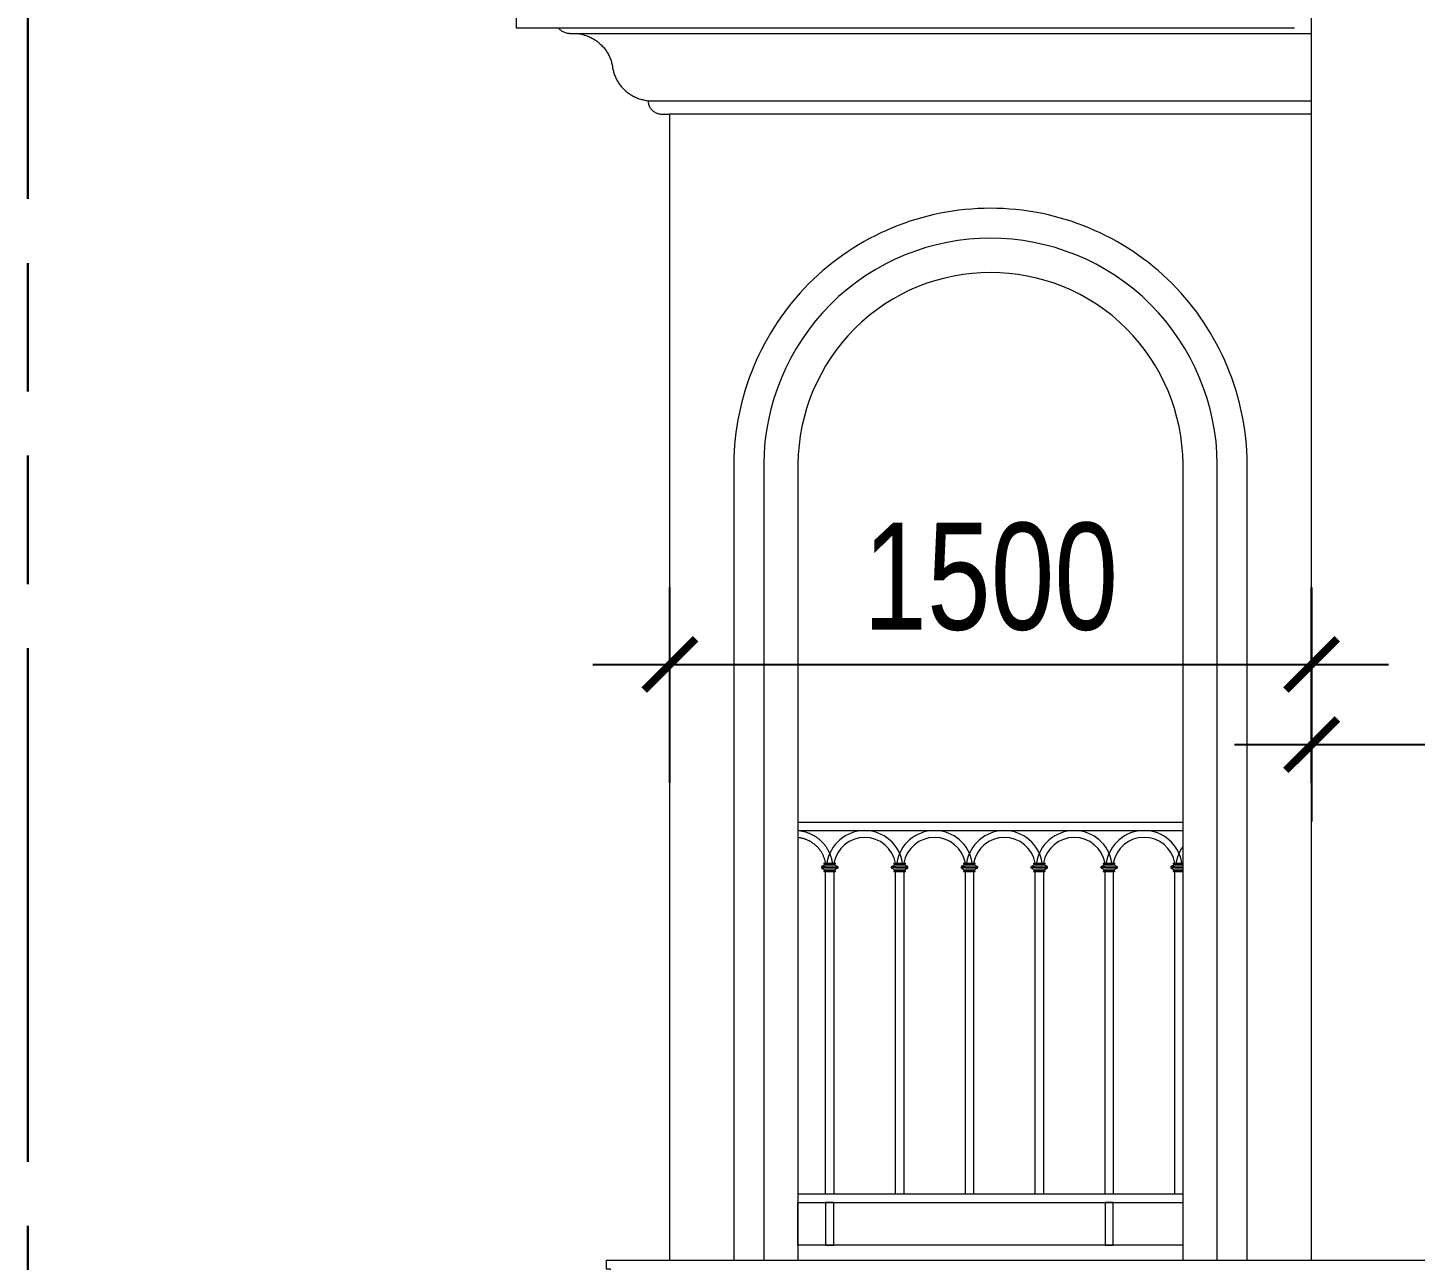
# Model space of a CAD drawing. Header units: millimetres. Extents: x -78046 to 260989, y -99288 to 158505.
# Drawn here: x 235063 to 238305, y 140546 to 143426 of the extents above; entities that cross this region are included whole.
import ezdxf
from ezdxf.xclip import XClip

# ---------------------------------------------------------------- set-up
doc = ezdxf.new("R2010")
doc.units = ezdxf.units.MM
doc.header["$LTSCALE"] = 100
doc.header["$XCLIPFRAME"] = 0
doc.header["$PDMODE"] = 98
doc.linetypes.add('ACAD_ISO09W100', pattern=[45, 24, -3, 6, -3, 6, -3])
doc.layers.get('Defpoints').update_dxf_attribs({"lineweight": 13})
for name, color, linetype, lineweight in [('-HATCH', 8, 'Continuous', 5), ('-LINE1', 7, 'Continuous', 18), ('ranh gioi lo dat', 240, 'ACAD_ISO09W100', 30)]:
    doc.layers.add(name, color=color, linetype=linetype, lineweight=lineweight)
doc.styles.add('AVANH', font='VHAVAN_2.TTF', dxfattribs={"width": 0.8})
doc.dimstyles.new('C_100A3', dxfattribs={"dimscale": 100, "dimtxt": 2.5, "dimasz": 1.2, "dimexe": 1.8, "dimexo": 0, "dimgap": 0.75, "dimtad": 1, "dimdec": 0, "dimzin": 0, "dimdsep": 46, "dimtxsty": 'AVANH', "dimblk": 'ARCHTICK', "dimcen": 0, "dimdle": 1.8, "dimclrd": 256, "dimclre": 256, "dimclrt": 7, "dimadec": 0, "dimazin": 0, "dimtfac": 0.0001, "dimtdec": 0, "dimtix": 1, "dimtmove": 2, "dimatfit": 3, "dimldrblk": 'ARCHTICK', "dimfxl": 1.8, "dimtolj": 1, "dimtzin": 0, "dimarcsym": 0})

# ---------------------------------------------------------------- blocks, each defined once
blk = doc.blocks.new('lancan')
for p, q in [((-1.1, 988.8), (6547.2, 988.8)), ((-1.1, 968.8), (6547.2, 968.8)), ((651.2, 889), (643, 884)), ((643, 884), (643, 882)), ((652.8, 884), (643, 884)), ((643, 882), (651.2, 876.9)), ((652.8, 882), (643, 882)), ((648.8, 893), (648.8, 891)), ((648.8, 893), (652.8, 893)), ((648.8, 891), (651.2, 891)), ((651.2, 891), (651.2, 889)), ((651.2, 891), (652.8, 891)), ((651.2, 889), (673.6, 889)), ((651.2, 876.9), (651.2, 874.9)), ((651.2, 876.9), (673.6, 876.9)), ((652.8, 893), (672, 893)), ((672, 891), (652.8, 891)), ((652.8, 882), (652.8, 884)), ((652.8, 884), (672, 884)), ((652.8, 882), (672, 882)), ((672, 893), (676, 893)), ((672, 891), (673.6, 891)), ((672, 884), (672, 882)), ((672, 884), (681.8, 884)), ((672, 882), (681.8, 882)), ((673.6, 889), (673.6, 891)), ((673.6, 891), (676, 891)), ((681.8, 884), (673.6, 889)), ((673.6, 876.9), (681.8, 882)), ((673.6, 874.9), (673.6, 876.9)), ((676, 891), (676, 893)), ((681.8, 882), (681.8, 884)), ((814.4, 889), (806.2, 884)), ((806.2, 884), (806.2, 882)), ((816, 884), (806.2, 884)), ((806.2, 882), (814.4, 876.9)), ((816, 882), (806.2, 882)), ((812, 893), (812, 891)), ((812, 893), (816, 893)), ((812, 891), (814.4, 891)), ((814.4, 891), (814.4, 889)), ((814.4, 891), (816, 891)), ((814.4, 889), (836.8, 889)), ((814.4, 876.9), (814.4, 874.9)), ((814.4, 876.9), (836.8, 876.9)), ((816, 893), (835.2, 893)), ((835.2, 891), (816, 891)), ((816, 882), (816, 884)), ((816, 884), (835.2, 884)), ((816, 882), (835.2, 882)), ((835.2, 893), (839.2, 893)), ((835.2, 891), (836.8, 891)), ((835.2, 884), (835.2, 882)), ((835.2, 884), (845, 884)), ((835.2, 882), (845, 882)), ((836.8, 889), (836.8, 891)), ((836.8, 891), (839.2, 891)), ((845, 884), (836.8, 889)), ((836.8, 876.9), (845, 882)), ((836.8, 874.9), (836.8, 876.9)), ((839.2, 891), (839.2, 893)), ((845, 882), (845, 884)), ((977.6, 889), (969.4, 884)), ((969.4, 884), (969.4, 882)), ((979.2, 884), (969.4, 884)), ((969.4, 882), (977.6, 876.9)), ((979.2, 882), (969.4, 882)), ((975.2, 893), (975.2, 891)), ((975.2, 893), (979.2, 893)), ((975.2, 891), (977.6, 891)), ((977.6, 891), (977.6, 889)), ((977.6, 891), (979.2, 891)), ((977.6, 889), (1000, 889)), ((977.6, 876.9), (977.6, 874.9)), ((977.6, 876.9), (1000, 876.9)), ((979.2, 893), (998.4, 893)), ((998.4, 891), (979.2, 891)), ((979.2, 882), (979.2, 884)), ((979.2, 884), (998.4, 884)), ((979.2, 882), (998.4, 882)), ((998.4, 893), (1002.4, 893)), ((998.4, 891), (1000, 891)), ((998.4, 884), (998.4, 882)), ((998.4, 884), (1008.2, 884)), ((998.4, 882), (1008.2, 882)), ((1000, 889), (1000, 891)), ((1000, 891), (1002.4, 891)), ((1008.2, 884), (1000, 889)), ((1000, 876.9), (1008.2, 882)), ((1000, 874.9), (1000, 876.9)), ((1002.4, 891), (1002.4, 893)), ((1008.2, 882), (1008.2, 884)), ((1140.8, 889), (1132.6, 884)), ((1132.6, 884), (1132.6, 882)), ((1142.4, 884), (1132.6, 884)), ((1132.6, 882), (1140.8, 876.9)), ((1142.4, 882), (1132.6, 882)), ((1138.4, 893), (1138.4, 891)), ((1138.4, 893), (1142.4, 893)), ((1138.4, 891), (1140.8, 891)), ((1140.8, 891), (1140.8, 889)), ((1140.8, 891), (1142.4, 891)), ((1140.8, 889), (1163.2, 889)), ((1140.8, 876.9), (1140.8, 874.9)), ((1140.8, 876.9), (1163.2, 876.9)), ((1142.4, 893), (1161.6, 893)), ((1161.6, 891), (1142.4, 891)), ((1142.4, 882), (1142.4, 884)), ((1142.4, 884), (1161.6, 884)), ((1142.4, 882), (1161.6, 882)), ((1161.6, 893), (1165.6, 893)), ((1161.6, 891), (1163.2, 891)), ((1161.6, 884), (1161.6, 882)), ((1161.6, 884), (1171.4, 884)), ((1161.6, 882), (1171.4, 882)), ((1163.2, 889), (1163.2, 891)), ((1163.2, 891), (1165.6, 891)), ((1171.4, 884), (1163.2, 889)), ((1163.2, 876.9), (1171.4, 882)), ((1163.2, 874.9), (1163.2, 876.9)), ((1165.6, 891), (1165.6, 893)), ((1171.4, 882), (1171.4, 884)), ((1304, 889), (1295.8, 884)), ((1295.8, 884), (1295.8, 882)), ((1305.6, 884), (1295.8, 884)), ((1295.8, 882), (1304, 876.9)), ((1305.6, 882), (1295.8, 882)), ((1301.6, 893), (1301.6, 891)), ((1301.6, 893), (1305.6, 893)), ((1301.6, 891), (1304, 891)), ((1304, 891), (1304, 889)), ((1304, 891), (1305.6, 891)), ((1304, 889), (1326.4, 889)), ((1304, 876.9), (1304, 874.9)), ((1304, 876.9), (1326.4, 876.9)), ((1305.6, 893), (1324.8, 893)), ((1324.8, 891), (1305.6, 891)), ((1305.6, 882), (1305.6, 884)), ((1305.6, 884), (1324.8, 884)), ((1305.6, 882), (1324.8, 882)), ((1324.8, 893), (1328.8, 893)), ((1324.8, 891), (1326.4, 891)), ((1324.8, 884), (1324.8, 882)), ((1324.8, 884), (1334.6, 884)), ((1324.8, 882), (1334.6, 882)), ((1326.4, 889), (1326.4, 891)), ((1326.4, 891), (1328.8, 891)), ((1334.6, 884), (1326.4, 889)), ((1326.4, 876.9), (1334.6, 882)), ((1326.4, 874.9), (1326.4, 876.9)), ((1328.8, 891), (1328.8, 893)), ((1334.6, 882), (1334.6, 884)), ((1467.2, 889), (1459, 884)), ((1459, 884), (1459, 882)), ((1468.8, 884), (1459, 884)), ((1459, 882), (1467.2, 876.9)), ((1468.8, 882), (1459, 882)), ((1464.8, 893), (1464.8, 891)), ((1464.8, 893), (1468.8, 893)), ((1464.8, 891), (1467.2, 891)), ((1467.2, 891), (1467.2, 889)), ((1467.2, 891), (1468.8, 891)), ((1467.2, 889), (1489.6, 889)), ((1467.2, 876.9), (1467.2, 874.9)), ((1467.2, 876.9), (1489.6, 876.9)), ((1468.8, 893), (1488, 893)), ((1488, 891), (1468.8, 891)), ((1468.8, 882), (1468.8, 884)), ((1468.8, 884), (1488, 884)), ((1468.8, 882), (1488, 882)), ((1488, 893), (1492, 893)), ((1488, 891), (1489.6, 891)), ((1488, 884), (1488, 882)), ((1488, 884), (1497.8, 884)), ((1488, 882), (1497.8, 882)), ((648.8, 874.9), (648.8, 872.9)), ((648.8, 874.9), (651.2, 874.9)), ((648.8, 872.9), (652.8, 872.9)), ((651.2, 874.9), (652.8, 874.9)), ((672, 874.9), (652.8, 874.9)), ((652.8, 120), (652.8, 872.9)), ((652.8, 872.9), (672, 872.9)), ((672, 874.9), (673.6, 874.9)), ((672, 872.9), (672, 120)), ((672, 872.9), (676, 872.9)), ((673.6, 874.9), (676, 874.9)), ((676, 872.9), (676, 874.9)), ((812, 874.9), (812, 872.9)), ((812, 874.9), (814.4, 874.9)), ((812, 872.9), (816, 872.9)), ((814.4, 874.9), (816, 874.9)), ((835.2, 874.9), (816, 874.9)), ((816, 120), (816, 872.9)), ((816, 872.9), (835.2, 872.9)), ((835.2, 874.9), (836.8, 874.9)), ((835.2, 872.9), (835.2, 120)), ((835.2, 872.9), (839.2, 872.9)), ((836.8, 874.9), (839.2, 874.9)), ((839.2, 872.9), (839.2, 874.9)), ((975.2, 874.9), (975.2, 872.9)), ((975.2, 874.9), (977.6, 874.9)), ((975.2, 872.9), (979.2, 872.9)), ((977.6, 874.9), (979.2, 874.9)), ((998.4, 874.9), (979.2, 874.9)), ((979.2, 120), (979.2, 872.9)), ((979.2, 872.9), (998.4, 872.9)), ((998.4, 874.9), (1000, 874.9)), ((998.4, 872.9), (998.4, 120)), ((998.4, 872.9), (1002.4, 872.9)), ((1000, 874.9), (1002.4, 874.9)), ((1002.4, 872.9), (1002.4, 874.9)), ((1138.4, 874.9), (1138.4, 872.9)), ((1138.4, 874.9), (1140.8, 874.9)), ((1138.4, 872.9), (1142.4, 872.9)), ((1140.8, 874.9), (1142.4, 874.9)), ((1161.6, 874.9), (1142.4, 874.9)), ((1142.4, 120), (1142.4, 872.9)), ((1142.4, 872.9), (1161.6, 872.9)), ((1161.6, 874.9), (1163.2, 874.9)), ((1161.6, 872.9), (1161.6, 120)), ((1161.6, 872.9), (1165.6, 872.9)), ((1163.2, 874.9), (1165.6, 874.9)), ((1165.6, 872.9), (1165.6, 874.9)), ((1301.6, 874.9), (1301.6, 872.9)), ((1301.6, 874.9), (1304, 874.9)), ((1301.6, 872.9), (1305.6, 872.9)), ((1304, 874.9), (1305.6, 874.9)), ((1324.8, 874.9), (1305.6, 874.9)), ((1305.6, 120), (1305.6, 872.9)), ((1305.6, 872.9), (1324.8, 872.9)), ((1324.8, 874.9), (1326.4, 874.9)), ((1324.8, 872.9), (1324.8, 120)), ((1324.8, 872.9), (1328.8, 872.9)), ((1326.4, 874.9), (1328.8, 874.9)), ((1328.8, 872.9), (1328.8, 874.9)), ((1464.8, 874.9), (1464.8, 872.9)), ((1464.8, 874.9), (1467.2, 874.9)), ((1464.8, 872.9), (1468.8, 872.9)), ((1467.2, 874.9), (1468.8, 874.9)), ((1488, 874.9), (1468.8, 874.9)), ((1468.8, 120), (1468.8, 872.9)), ((1468.8, 872.9), (1488, 872.9)), ((1488, 874.9), (1489.6, 874.9)), ((1488, 872.9), (1488, 120)), ((1488, 872.9), (1492, 872.9)), ((-1.1, 120), (6547.2, 120)), ((-1.1, 100), (6547.2, 100))]:
    blk.add_line(p, q)
for points in [[(672, 100), (652.8, 100), (652.8, 0), (672, 0)], [(1324.8, 100), (1305.6, 100), (1305.6, 0), (1324.8, 0)]]:
    blk.add_lwpolyline(points, close=True)
for centre, radius, start, end in [((580.8, 879.7), 89.2, 8.5304, 171.4696), ((580.8, 879.7), 73.2, 10.4137, 169.5863), ((744, 879.7), 89.2, 8.5304, 171.4696), ((744, 879.7), 73.2, 10.4137, 169.5863), ((907.2, 879.7), 89.2, 8.5304, 171.4696), ((907.2, 879.7), 73.2, 10.4137, 169.5863), ((1070.4, 879.7), 89.2, 8.5304, 171.4696), ((1070.4, 879.7), 73.2, 10.4137, 169.5863), ((1233.6, 879.7), 89.2, 8.5304, 171.4696), ((1233.6, 879.7), 73.2, 10.4137, 169.5863), ((1396.8, 879.8), 89.2, 8.5304, 171.4696), ((1396.8, 879.8), 73.2, 10.4137, 169.5863), ((1560, 879.8), 89.2, 8.5304, 171.4696), ((1560, 879.8), 73.2, 10.4137, 169.5863)]:
    blk.add_arc(centre, radius, start, end)
blk = doc.blocks.new('_ARCHTICK')
at = {"const_width": 0.15}
blk.add_lwpolyline([(-0.5, -0.5), (0.5, 0.5)], dxfattribs=at)
blk = doc.blocks.new('*D322')
at = {"layer": 'Defpoints', "lineweight": -2, "transparency": 16777216}
for p, q in [((238063.2, 142118.5), (238063.2, 141571.1)), ((241663.3, 142096.9), (241663.3, 141571.1)), ((237883.2, 141751.1), (241843.3, 141751.1))]:
    blk.add_line(p, q, dxfattribs=at)
at = {"layer": 'Defpoints', "color": 0, "transparency": 16777216}
for p in [(238063.2, 142118.5), (241663.3, 142096.9), (241663.3, 141751.1)]:
    blk.add_point(p, dxfattribs=at)
at = {"layer": 'Defpoints', "lineweight": -2, "transparency": 16777216, "xscale": 120, "yscale": 120, "zscale": 120, "rotation": 180}
blk.add_blockref('_ARCHTICK', (238063.2, 141751.1), dxfattribs=at)
at = {"layer": 'Defpoints', "lineweight": -2, "transparency": 16777216, "xscale": 120, "yscale": 120, "zscale": 120}
blk.add_blockref('_ARCHTICK', (241663.3, 141751.1), dxfattribs=at)
at = {"layer": 'Defpoints', "color": 7, "transparency": 16777216, "insert": (239863.3, 141955.4), "char_height": 250, "attachment_point": 5, "style": 'AVANH'}
blk.add_mtext('\\A1;3600', dxfattribs=at)
blk = doc.blocks.new('*D336')
at = {"layer": 'Defpoints', "lineweight": -2, "transparency": 16777216}
for p, q in [((236563.6, 141661.6), (236563.6, 142118.5)), ((238063.2, 141661.6), (238063.2, 142118.5)), ((236383.6, 141938.5), (238243.2, 141938.5))]:
    blk.add_line(p, q, dxfattribs=at)
at = {"layer": 'Defpoints', "color": 0, "transparency": 16777216}
for p in [(238063.2, 141938.5), (236563.6, 141661.6), (238063.2, 141661.6)]:
    blk.add_point(p, dxfattribs=at)
at = {"layer": 'Defpoints', "lineweight": -2, "transparency": 16777216, "xscale": 120, "yscale": 120, "zscale": 120, "rotation": 180}
blk.add_blockref('_ARCHTICK', (236563.6, 141938.5), dxfattribs=at)
at = {"layer": 'Defpoints', "lineweight": -2, "transparency": 16777216, "xscale": 120, "yscale": 120, "zscale": 120}
blk.add_blockref('_ARCHTICK', (238063.2, 141938.5), dxfattribs=at)
at = {"layer": 'Defpoints', "color": 7, "transparency": 16777216, "insert": (237313.4, 142142.8), "char_height": 250, "attachment_point": 5, "style": 'AVANH'}
blk.add_mtext('\\A1;1500', dxfattribs=at)

msp = doc.modelspace()

# ---------------------------------------------------------------- linework, layer by layer
at = {"layer": '-HATCH'}
for p, q in [((236303, 143426.2), (236562.6, 143426.2)), ((236346.6, 143413.2), (236562.6, 143413.2)), ((236562.6, 143426.2), (238022.9, 143426.2)), ((236562.6, 143413.2), (238063.2, 143413.2)), ((236512.8, 143255.7), (236562.6, 143255.7)), ((236562.6, 143255.7), (238063.2, 143255.7)), ((236862.9, 140581.3), (236862.9, 140681.3))]:
    msp.add_line(p, q, dxfattribs=at)
msp.add_lwpolyline([(237842.9, 140546.5), (237842.9, 142407.1, 0.195062), (237687.7, 142779.1, 0.414039), (236938.2, 142779.1, 0.195064), (236782.9, 142407.1), (236782.9, 140546.5)], format="xyb", dxfattribs=at)
at = {"layer": '-LINE1', "color": 0, "lineweight": 20}
for p, q in [((238063.2, 140546.1), (238063.2, 146946.3)), ((236204.3, 143476.2), (236204.3, 143426.2)), ((236204.3, 143426.2), (236303, 143426.2)), ((236303, 143426.2), (236303.6, 143425.5)), ((236304.9, 143423.9), (236303.6, 143425.5)), ((236304.9, 143423.9), (236306.4, 143422.4)), ((236306.4, 143422.4), (236308, 143421)), ((236308, 143421), (236309.7, 143419.7)), ((236309.7, 143419.7), (236311.5, 143418.5)), ((236311.5, 143418.5), (236313.3, 143417.4)), ((236313.3, 143417.4), (236315.2, 143416.5)), ((236315.2, 143416.5), (236317.2, 143415.6)), ((236317.2, 143415.6), (236319.2, 143414.9)), ((236319.2, 143414.9), (236321.3, 143414.3)), ((236321.3, 143414.3), (236323.4, 143413.8)), ((236323.4, 143413.8), (236325.6, 143413.5)), ((236325.6, 143413.5), (236327.8, 143413.3)), ((236327.8, 143413.3), (236329.9, 143413.2)), ((236329.9, 143413.2), (236346.6, 143413.2)), ((236346.6, 143413.2), (236349.2, 143412.9)), ((236349.2, 143412.9), (236351.8, 143412.4)), ((236351.8, 143412.4), (236354.3, 143411.9)), ((236354.3, 143411.9), (236356.9, 143411.4)), ((236356.9, 143411.4), (236359.4, 143410.7)), ((236359.4, 143410.7), (236362, 143410.1)), ((236362, 143410.1), (236364.5, 143409.3)), ((236364.5, 143409.3), (236367, 143408.5)), ((236367, 143408.5), (236369.4, 143407.6)), ((236369.4, 143407.6), (236371.9, 143406.6)), ((236371.9, 143406.6), (236374.3, 143405.6)), ((236374.3, 143405.6), (236376.6, 143404.6)), ((236376.6, 143404.6), (236379, 143403.4)), ((236379, 143403.4), (236381.3, 143402.2)), ((236381.3, 143402.2), (236383.6, 143401)), ((236383.6, 143401), (236385.8, 143399.7)), ((236385.8, 143399.7), (236388, 143398.3)), ((236388, 143398.3), (236390.2, 143396.9)), ((236390.2, 143396.9), (236392.3, 143395.4)), ((236392.3, 143395.4), (236394.4, 143393.9)), ((236394.4, 143393.9), (236396.4, 143392.3)), ((236396.4, 143392.3), (236398.4, 143390.6)), ((236398.4, 143390.6), (236400.3, 143388.9)), ((236400.3, 143388.9), (236402.2, 143387.2)), ((236402.2, 143387.2), (236404, 143385.4)), ((236404, 143385.4), (236405.8, 143383.6)), ((236405.8, 143383.6), (236407.6, 143381.7)), ((236407.6, 143381.7), (236409.2, 143379.8)), ((236409.2, 143379.8), (236410.9, 143377.8)), ((236410.9, 143377.8), (236412.4, 143375.8)), ((236412.4, 143375.8), (236413.9, 143373.8)), ((236413.9, 143373.8), (236415.4, 143371.7)), ((236415.4, 143371.7), (236416.7, 143369.5)), ((236416.7, 143369.5), (236418.1, 143367.4)), ((236418.1, 143367.4), (236419.3, 143365.2)), ((236419.3, 143365.2), (236420.5, 143363)), ((236420.5, 143363), (236421.7, 143360.7)), ((236421.7, 143360.7), (236422.7, 143358.4)), ((236422.7, 143358.4), (236423.7, 143356.1)), ((236423.7, 143356.1), (236424.7, 143353.8)), ((236424.7, 143353.8), (236425.5, 143351.5)), ((236425.5, 143351.5), (236426.3, 143349.1)), ((236426.3, 143349.1), (236427.1, 143346.7)), ((236427.1, 143346.7), (236427.7, 143344.3)), ((236427.7, 143344.3), (236428.3, 143341.8)), ((236428.3, 143341.8), (236428.8, 143339.4)), ((236428.8, 143339.4), (236429.3, 143336.9)), ((236429.3, 143336.9), (236430, 143332)), ((236430, 143332), (236430.5, 143329.5)), ((236430.5, 143329.5), (236431, 143327.1)), ((236431, 143327.1), (236431.6, 143324.7)), ((236431.6, 143324.7), (236432.3, 143322.2)), ((236432.3, 143322.2), (236433, 143319.8)), ((236433, 143319.8), (236433.8, 143317.5)), ((236433.8, 143317.5), (236434.7, 143315.1)), ((236434.7, 143315.1), (236435.6, 143312.8)), ((236435.6, 143312.8), (236436.6, 143310.5)), ((236436.6, 143310.5), (236437.7, 143308.2)), ((236437.7, 143308.2), (236438.8, 143305.9)), ((236438.8, 143305.9), (236440, 143303.7)), ((236440, 143303.7), (236441.2, 143301.5)), ((236441.2, 143301.5), (236442.6, 143299.4)), ((236442.6, 143299.4), (236444, 143297.3)), ((236444, 143297.3), (236445.4, 143295.2)), ((236445.4, 143295.2), (236446.9, 143293.1)), ((236446.9, 143293.1), (236448.5, 143291.1)), ((236448.5, 143291.1), (236450.1, 143289.1)), ((236450.1, 143289.1), (236451.8, 143287.2)), ((236451.8, 143287.2), (236453.5, 143285.3)), ((236453.5, 143285.3), (236455.3, 143283.5)), ((236455.3, 143283.5), (236457.1, 143281.7)), ((236457.1, 143281.7), (236459, 143280)), ((236459, 143280), (236460.9, 143278.3)), ((236460.9, 143278.3), (236462.9, 143276.7)), ((236462.9, 143276.7), (236464.9, 143275.1)), ((236464.9, 143275.1), (236467, 143273.5)), ((236467, 143273.5), (236469.1, 143272)), ((236469.1, 143272), (236471.3, 143270.6)), ((236471.3, 143270.6), (236473.5, 143269.3)), ((236473.5, 143269.3), (236475.7, 143267.9)), ((236475.7, 143267.9), (236478, 143266.7)), ((236478, 143266.7), (236480.3, 143265.5)), ((236480.3, 143265.5), (236482.7, 143264.4)), ((236482.7, 143264.4), (236485, 143263.3)), ((236485, 143263.3), (236487.5, 143262.3)), ((236487.5, 143262.3), (236489.9, 143261.3)), ((236489.9, 143261.3), (236492.3, 143260.4)), ((236492.3, 143260.4), (236494.8, 143259.6)), ((236494.8, 143259.6), (236497.3, 143258.9)), ((236497.3, 143258.9), (236499.9, 143258.2)), ((236499.9, 143258.2), (236502.4, 143257.6)), ((236502.4, 143257.6), (236505, 143257)), ((236505, 143257), (236507.6, 143256.5)), ((236507.6, 143256.5), (236510.2, 143256.1)), ((236510.2, 143256.1), (236512.8, 143255.7)), ((236512.8, 143255.7), (236512.8, 143253.7)), ((236512.8, 143253.7), (236513, 143251.6)), ((236513, 143251.6), (236513.4, 143249.6)), ((236513.4, 143249.6), (236513.9, 143247.6)), ((236513.9, 143247.6), (236514.5, 143245.6)), ((236514.5, 143245.6), (236515.3, 143243.7)), ((236515.3, 143243.7), (236516.2, 143241.8)), ((236516.2, 143241.8), (236517.2, 143240)), ((236517.2, 143240), (236518.4, 143238.2)), ((236518.4, 143238.2), (236519.6, 143236.5)), ((236519.6, 143236.5), (236521, 143234.9)), ((236521, 143234.9), (236522.5, 143233.4)), ((236522.5, 143233.4), (236524.1, 143232)), ((236524.1, 143232), (236525.8, 143230.7)), ((236525.8, 143230.7), (236527.5, 143229.5)), ((236527.5, 143229.5), (236529.4, 143228.4)), ((236529.4, 143228.4), (236531.3, 143227.5)), ((236531.3, 143227.5), (236533.3, 143226.6)), ((236533.3, 143226.6), (236535.3, 143225.9)), ((236535.3, 143225.9), (236537.4, 143225.3)), ((236537.4, 143225.3), (236539.5, 143224.8)), ((236539.5, 143224.8), (236541.7, 143224.5)), ((236541.7, 143224.5), (236543.8, 143224.3)), ((236543.8, 143224.3), (236546, 143224.2)), ((236546, 143224.2), (236562.6, 143224.2)), ((236562.6, 143224.2), (236562.6, 143046.7)), ((238063.2, 143224.2), (236562.6, 143224.2)), ((236563.6, 140546.3), (236563.6, 143046.7)), ((237762.9, 140581.3), (237762.9, 140681.3)), ((237762.9, 140581.3), (236862.9, 140581.3)), ((236414.9, 140546.1), (253063.2, 140546.8))]:
    msp.add_line(p, q, dxfattribs=at)
for points in [[(237912.9, 140546.5), (237912.9, 142407.4, 0.195294), (237737.3, 142828.5, 0.414214), (236888.6, 142828.5, 0.195295), (236712.9, 142407.4), (236712.9, 140546.5)], [(237762.9, 140546.5), (237762.9, 142406.6, 0.194728), (237631, 142722.7, 0.413774), (236994.9, 142722.7, 0.194729), (236862.9, 142406.6), (236862.9, 140546.5)], [(236414.9, 140546.1), (236414.9, 140526.1), (236423.9, 140526.1), (236423.9, 140506.1, -0.352281), (236468.8, 140452, 0.425458), (236523.9, 140396.1), (236523.9, 140356.3), (236535.1, 140356.3), (236535.1, 140163.6, 0.412335), (236542.9, 140156.1, -0.406708), (236550.1, 140148.6), (236550.1, 140126.1)]]:
    msp.add_lwpolyline(points, format="xyb", dxfattribs=at)
at = {"layer": 'ranh gioi lo dat', "ltscale": 0.5}
msp.add_line((235063.3, 134026.4), (235063.3, 155138.4), dxfattribs=at)

# ---------------------------------------------------------------- block references
at = {"layer": '-HATCH'}
ref = msp.add_blockref('lancan', (236274.9, 140581.3), dxfattribs=at)
XClip(ref).set_block_clipping_path([(587.9949832604, -0.0179946511), (1487.9949832603, 1034.1774928608)])

# ---------------------------------------------------------------- dimensions: what is measured, and where the dimension line sits
at = {"layer": 'Defpoints', "color": 2}
for base, p1, p2, picture, middle in [((238063.2, 141938.5), (236563.6, 141661.6), (238063.2, 141661.6), '*D336', (237313.4, 142142.8)), ((241663.3, 141751.1), (238063.2, 142118.5), (241663.3, 142096.9), '*D322', (239863.3, 141955.4))]:
    dim = msp.add_linear_dim(base=base, p1=p1, p2=p2, dimstyle='C_100A3', dxfattribs=at)
    dim.commit()
    dim.dimension.update_dxf_attribs({"geometry": picture, "text_midpoint": middle})

doc.saveas('drawing.dxf')
